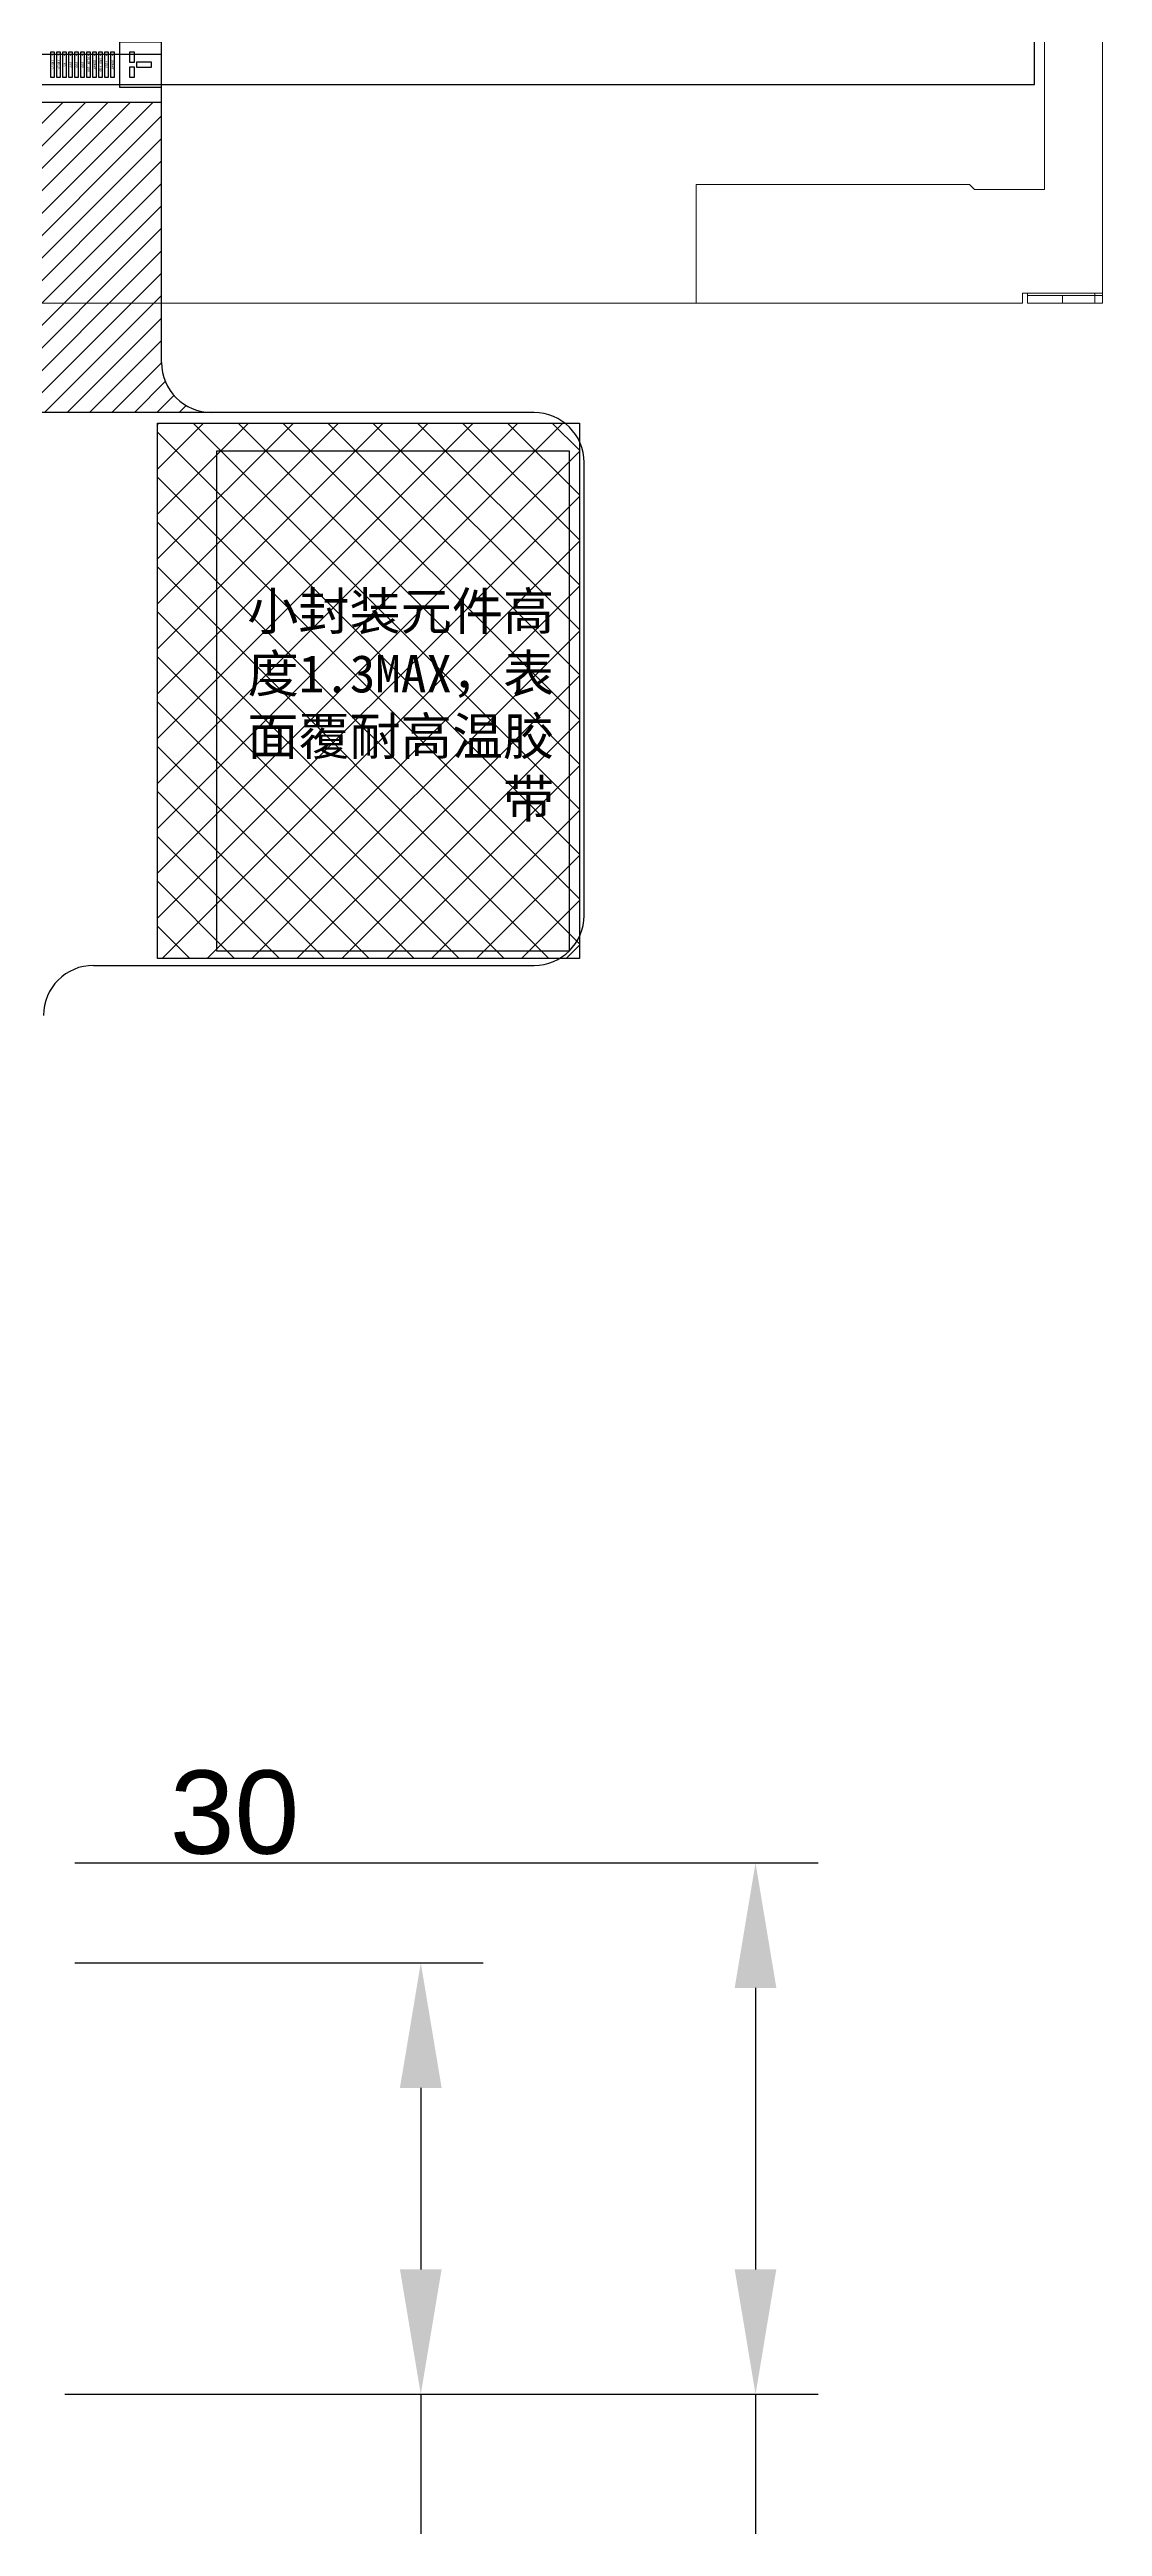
# Model space of a CAD drawing. Header units: millimetres. Extents: x 4482 to 4934, y -79 to 235.
# Drawn here: x 4611.38 to 4632.44, y 42.12 to 91.67 of the extents above; entities that cross this region are included whole.
import ezdxf
from ezdxf.enums import TextEntityAlignment as Align

# ---------------------------------------------------------------- set-up
doc = ezdxf.new("R2010")
doc.units = ezdxf.units.MM
doc.header["$PDMODE"] = 67
doc.layers.get('Defpoints').update_dxf_attribs({"lineweight": 18})
for name, color, linetype in [('BL', 7, 'Continuous'), ('BZ-Bottom', 181, 'Continuous'), ('DIM（标注）', 3, 'Continuous'), ('FPC', 5, 'Continuous'), ('L101', 120, 'Continuous'), ('L38', 6, 'Continuous'), ('L5', 6, 'Continuous'), ('L54', 220, 'Continuous'), ('L62', 3, 'Continuous'), ('标 注', 3, 'Continuous')]:
    doc.layers.add(name, color=color, linetype=linetype)
doc.layers.add('dim', color=84, linetype='Continuous', lineweight=9)
doc.styles.add('St', font='', dxfattribs={"height": 2})
doc.styles.get("Standard").update_dxf_attribs({"font": 'arial.ttf'})
doc.styles.add('TXT', font='TXT')
doc.styles.get('St').set_extended_font_data('SimSun')
doc.dimstyles.new('ISO-25', dxfattribs={"dimtxt": 2.5, "dimasz": 2.5, "dimexe": 1.25, "dimexo": 0.625, "dimtad": 1, "dimtxsty": 'Standard', "dimcen": 2.5, "dimadec": 0, "dimazin": 0, "dimtfac": 1, "dimtmove": 0, "dimatfit": 3, "dimfxl": 1, "dimarcsym": 0})

# ---------------------------------------------------------------- blocks, each defined once
blk = doc.blocks.new('666')
at = {"layer": 'L101'}
blk.add_lwpolyline([(4490.548, 91.843), (4491.388, 91.843), (4491.388, 92.743), (4490.548, 92.743), (4490.548, 91.843)], close=True, dxfattribs=at)
at = {"layer": 'L38'}
for points in [[(4489.168, 92.043), (4489.248, 92.043), (4489.248, 92.543), (4489.168, 92.543), (4489.168, 92.043)], [(4489.288, 92.043), (4489.368, 92.043), (4489.368, 92.543), (4489.288, 92.543), (4489.288, 92.043)], [(4489.408, 92.043), (4489.488, 92.043), (4489.488, 92.543), (4489.408, 92.543), (4489.408, 92.043)], [(4489.528, 92.043), (4489.608, 92.043), (4489.608, 92.543), (4489.528, 92.543), (4489.528, 92.043)], [(4489.648, 92.043), (4489.728, 92.043), (4489.728, 92.543), (4489.648, 92.543), (4489.648, 92.043)], [(4489.768, 92.043), (4489.848, 92.043), (4489.848, 92.543), (4489.768, 92.543), (4489.768, 92.043)], [(4489.888, 92.043), (4489.968, 92.043), (4489.968, 92.543), (4489.888, 92.543), (4489.888, 92.043)], [(4490.008, 92.043), (4490.088, 92.043), (4490.088, 92.543), (4490.008, 92.543), (4490.008, 92.043)], [(4490.128, 92.043), (4490.208, 92.043), (4490.208, 92.543), (4490.128, 92.543), (4490.128, 92.043)], [(4490.248, 92.043), (4490.328, 92.043), (4490.328, 92.543), (4490.248, 92.543), (4490.248, 92.043)], [(4490.368, 92.043), (4490.448, 92.043), (4490.448, 92.543), (4490.368, 92.543), (4490.368, 92.043)], [(4490.748, 92.343), (4490.848, 92.343), (4490.848, 92.543), (4490.748, 92.543), (4490.748, 92.343)], [(4490.748, 92.043), (4490.848, 92.043), (4490.848, 92.243), (4490.748, 92.243), (4490.748, 92.043)], [(4490.888, 92.243), (4491.188, 92.243), (4491.188, 92.343), (4490.888, 92.343), (4490.888, 92.243)]]:
    blk.add_lwpolyline(points, close=True, dxfattribs=at)
at = {"layer": 'L5'}
for points in [[(4489.168, 92.043), (4489.248, 92.043), (4489.248, 92.543), (4489.168, 92.543), (4489.168, 92.043)], [(4489.288, 92.043), (4489.368, 92.043), (4489.368, 92.543), (4489.288, 92.543), (4489.288, 92.043)], [(4489.408, 92.043), (4489.488, 92.043), (4489.488, 92.543), (4489.408, 92.543), (4489.408, 92.043)], [(4489.528, 92.043), (4489.608, 92.043), (4489.608, 92.543), (4489.528, 92.543), (4489.528, 92.043)], [(4489.648, 92.043), (4489.728, 92.043), (4489.728, 92.543), (4489.648, 92.543), (4489.648, 92.043)], [(4489.768, 92.043), (4489.848, 92.043), (4489.848, 92.543), (4489.768, 92.543), (4489.768, 92.043)], [(4489.888, 92.043), (4489.968, 92.043), (4489.968, 92.543), (4489.888, 92.543), (4489.888, 92.043)], [(4490.008, 92.043), (4490.088, 92.043), (4490.088, 92.543), (4490.008, 92.543), (4490.008, 92.043)], [(4490.128, 92.043), (4490.208, 92.043), (4490.208, 92.543), (4490.128, 92.543), (4490.128, 92.043)], [(4490.248, 92.043), (4490.328, 92.043), (4490.328, 92.543), (4490.248, 92.543), (4490.248, 92.043)], [(4490.368, 92.043), (4490.448, 92.043), (4490.448, 92.543), (4490.368, 92.543), (4490.368, 92.043)]]:
    blk.add_lwpolyline(points, close=True, dxfattribs=at)
at = {"layer": 'L62'}
blk.add_lwpolyline([(4457.086, 91.893), (4508.846, 91.893), (4508.846, 170.933), (4457.086, 170.933), (4457.086, 91.893)], close=True, dxfattribs=at)
blk.add_lwpolyline([(4457.086, 91.893), (4508.846, 91.893), (4508.846, 170.933), (4457.086, 170.933), (4457.086, 91.893)], close=True, dxfattribs=at)
blk.add_lwpolyline([(4457.086, 91.893), (4508.846, 91.893), (4508.846, 170.933), (4457.086, 170.933), (4457.086, 91.893)], close=True, dxfattribs=at)
at = {"layer": 'L54', "style": 'TXT'}
for s, p in [('011', (4489.207, 92.477)), ('010', (4489.327, 92.477)), ('009', (4489.447, 92.477)), ('008', (4489.567, 92.477)), ('007', (4489.687, 92.477)), ('006', (4489.807, 92.477)), ('005', (4489.927, 92.477)), ('004', (4490.047, 92.477)), ('003', (4490.167, 92.477)), ('002', (4490.287, 92.477)), ('001', (4490.407, 92.477))]:
    blk.add_text(s, height=0.03, dxfattribs=at).set_placement(p, align=Align.MIDDLE_CENTER)
for s, p in [('IM<2>', (4489.213, 92.29)), ('IM<3>', (4489.333, 92.29)), ('RS', (4489.453, 92.29)), ('VPP', (4489.573, 92.29)), ('VDD', (4489.693, 92.29)), ('VDD', (4489.813, 92.29)), ('VCOM_OUT', (4489.933, 92.29)), ('DUMMY', (4490.053, 92.29)), ('GND_ESD', (4490.173, 92.29)), ('FOG1', (4490.293, 92.29)), ('DUMMY', (4490.413, 92.29))]:
    blk.add_text(s, height=0.05, rotation=270, dxfattribs=at).set_placement(p, align=Align.MIDDLE_CENTER)
blk = doc.blocks.new('GG')
at = {"layer": 'DIM（标注）'}
blk.add_blockref('666', (35.181, 24.682), dxfattribs=at)
blk = doc.blocks.new('*D29')
at = {"layer": 'Defpoints', "color": 0}
for p in [(4611.264, 53.396), (4611.064, 44.766), (4618.809, 44.766)]:
    blk.add_point(p, dxfattribs=at)
at = {"layer": '标 注', "color": 0, "lineweight": -2}
for p, q in [((4611.889, 53.396), (4620.059, 53.396)), ((4618.809, 50.896), (4618.809, 47.266)), ((4611.689, 44.766), (4620.059, 44.766)), ((4618.809, 44.766), (4618.809, 9.963))]:
    blk.add_line(p, q, dxfattribs=at)
at = {"layer": '标 注', "color": 0}
for points in [[(4618.392, 50.896), (4619.226, 50.896), (4618.809, 53.396)], [(4618.392, 47.266), (4619.226, 47.266), (4618.809, 44.766)]]:
    blk.add_solid(points, dxfattribs=at)
at = {"layer": '标 注', "color": 0, "insert": (4616.456, 26.115), "char_height": 2.5, "attachment_point": 5, "rotation": 90}
blk.add_mtext('8,63%%P0.3{\\fSimSun|b0|i0|c134|p2;白色对位线}', dxfattribs=at)
blk = doc.blocks.new('*D30')
at = {"layer": 'Defpoints', "color": 0}
for p in [(4611.264, 55.396), (4611.064, 44.766), (4625.504, 44.766)]:
    blk.add_point(p, dxfattribs=at)
at = {"layer": '标 注', "color": 0, "lineweight": -2}
for p, q in [((4611.889, 55.396), (4626.754, 55.396)), ((4625.504, 52.896), (4625.504, 47.266)), ((4611.689, 44.766), (4626.754, 44.766)), ((4625.504, 44.766), (4625.504, 15.616))]:
    blk.add_line(p, q, dxfattribs=at)
at = {"layer": '标 注', "color": 0}
for points in [[(4625.087, 52.896), (4625.92, 52.896), (4625.504, 55.396)], [(4625.087, 47.266), (4625.92, 47.266), (4625.504, 44.766)]]:
    blk.add_solid(points, dxfattribs=at)
at = {"layer": '标 注', "color": 0, "insert": (4623.179, 28.941), "char_height": 2.5, "attachment_point": 5, "rotation": 90}
blk.add_mtext('10,63%%P0.3PI{\\fSimSun|b0|i0|c134|p2;补强}', dxfattribs=at)

msp = doc.modelspace()

# ---------------------------------------------------------------- hatches: boundary and pattern name
h = msp.add_hatch()
h.set_pattern_fill('ANSI37', color=2, scale=0.2, style=0)
h.set_pattern_definition([(45, (3024.8553, -545.42474), (-0.4490128, 0.4490128), []), (135, (3024.8553, -545.42474), (-0.4490128, -0.4490128), [])])
h.paths.add_polyline_path([(4613.543, 84.197), (4621.98, 84.197), (4621.98, 73.489), (4613.543, 73.489)])
at = {"layer": 'FPC'}
h = msp.add_hatch(dxfattribs=at)
h.set_pattern_fill('ANSI31', color=0, scale=0.1, style=0)
h.set_pattern_definition([(45, (-62.94463, -25.60684), (-0.224506403, 0.224506403), [])])
h.paths.add_polyline_path([(4597.264, 90.618), (4597.264, 86.598), (4613.624, 86.598), (4613.624, 90.618)])
h.paths.add_polyline_path([(4597.264, 86.598), (4597.264, 85.408, -0.414214), (4596.264, 84.408), (4614.624, 84.408, -0.414214), (4613.624, 85.408), (4613.624, 86.598)])
h.paths.add_polyline_path([(4601.816, 89.22), (4608.717, 89.22), (4608.717, 86.484), (4601.816, 86.484)], flags=9)

# ---------------------------------------------------------------- linework, layer by layer
at = {"lineweight": 5}
msp.add_line((4630.842, 86.798), (4630.842, 86.598), dxfattribs=at)
at = {"color": 2}
msp.add_lwpolyline([(4613.543, 84.197), (4621.98, 84.197), (4621.98, 73.489), (4613.543, 73.489)], close=True, dxfattribs=at)
at = {"color": 1}
msp.add_lwpolyline([(4621.781, 83.637), (4614.72, 83.637), (4614.72, 73.641), (4621.781, 73.641)], close=True, dxfattribs=at)
at = {"layer": 'BL', "lineweight": 5}
for p, q in [((4632.442, 94.598), (4632.442, 86.798)), ((4631.282, 88.868), (4631.282, 93.154)), ((4624.317, 88.968), (4624.317, 86.598)), ((4629.782, 88.968), (4624.317, 88.968)), ((4629.782, 88.968), (4629.882, 88.868)), ((4629.882, 88.868), (4631.282, 88.868)), ((4632.442, 86.798), (4630.842, 86.798)), ((4624.317, 86.598), (4586.077, 86.598)), ((4630.842, 86.598), (4624.317, 86.598))]:
    msp.add_line(p, q, dxfattribs=at)
at = {"layer": 'BZ-Bottom', "lineweight": 5}
for p, q in [((4630.942, 86.798), (4630.942, 86.598)), ((4632.442, 86.748), (4630.942, 86.748)), ((4631.642, 86.598), (4631.642, 86.748)), ((4632.292, 86.598), (4632.292, 86.798)), ((4632.442, 86.598), (4632.442, 86.798)), ((4632.442, 86.598), (4630.942, 86.598))]:
    msp.add_line(p, q, dxfattribs=at)
at = {"layer": 'DIM（标注）'}
msp.add_line((4613.624, 91.568), (4597.264, 91.568), dxfattribs=at)
at = {"layer": 'DIM（标注）', "color": 30}
for p, q in [((4613.624, 85.408), (4613.624, 91.568)), ((4621.074, 84.408), (4614.624, 84.408)), ((4622.074, 74.348), (4622.074, 83.408)), ((4612.264, 73.348), (4621.074, 73.348))]:
    msp.add_line(p, q, dxfattribs=at)
for centre, start, end in [((4614.624, 85.408), 180, 270), ((4621.074, 83.408), 360, 90), ((4621.074, 74.348), 270, 0), ((4612.264, 72.348), 90, 180)]:
    msp.add_arc(centre, 1, start, end, dxfattribs=at)
at = {"layer": 'FPC', "color": 30}
for p, q in [((4597.264, 90.618), (4613.624, 90.618)), ((4614.624, 84.408), (4596.264, 84.408))]:
    msp.add_line(p, q, dxfattribs=at)

# ---------------------------------------------------------------- block references
at = {"layer": 'DIM（标注）'}
msp.add_blockref('GG', (87.055, -25.607), dxfattribs=at)

# ---------------------------------------------------------------- texts
at = {"layer": 'dim', "color": 4, "insert": (4621.477, 80.809), "char_height": 0.75, "width": 6.76336, "attachment_point": 3, "style": 'St'}
msp.add_mtext('{\\C1;小封装}元件高度1.3MAX，表面覆耐高温胶带', dxfattribs=at)
at = {"layer": 'DIM（标注）', "color": 30, "insert": (4613.79, 57.245), "char_height": 1.6653, "width": 1.08068, "attachment_point": 1}
msp.add_mtext('30', dxfattribs=at)

# ---------------------------------------------------------------- dimensions: what is measured, and where the dimension line sits
at = {"layer": '标 注'}
for base, p1, text, picture, middle in [((4625.504, 44.766), (4611.264, 55.396), '<>%%P0.3PI{\\fSimSun|b0|i0|c134|p2;补强}', '*D30', (4623.179, 28.941)), ((4618.809, 44.766), (4611.264, 53.396), '<>%%P0.3{\\fSimSun|b0|i0|c134|p2;白色对位线}', '*D29', (4616.456, 26.115))]:
    dim = msp.add_linear_dim(base=base, p1=p1, p2=(4611.064, 44.766), angle=90, text=text, dimstyle='ISO-25', override={"dimfxl": 1.25}, dxfattribs=at)
    dim.commit()
    dim.dimension.update_dxf_attribs({"geometry": picture, "text_midpoint": middle})

doc.saveas('drawing.dxf')
